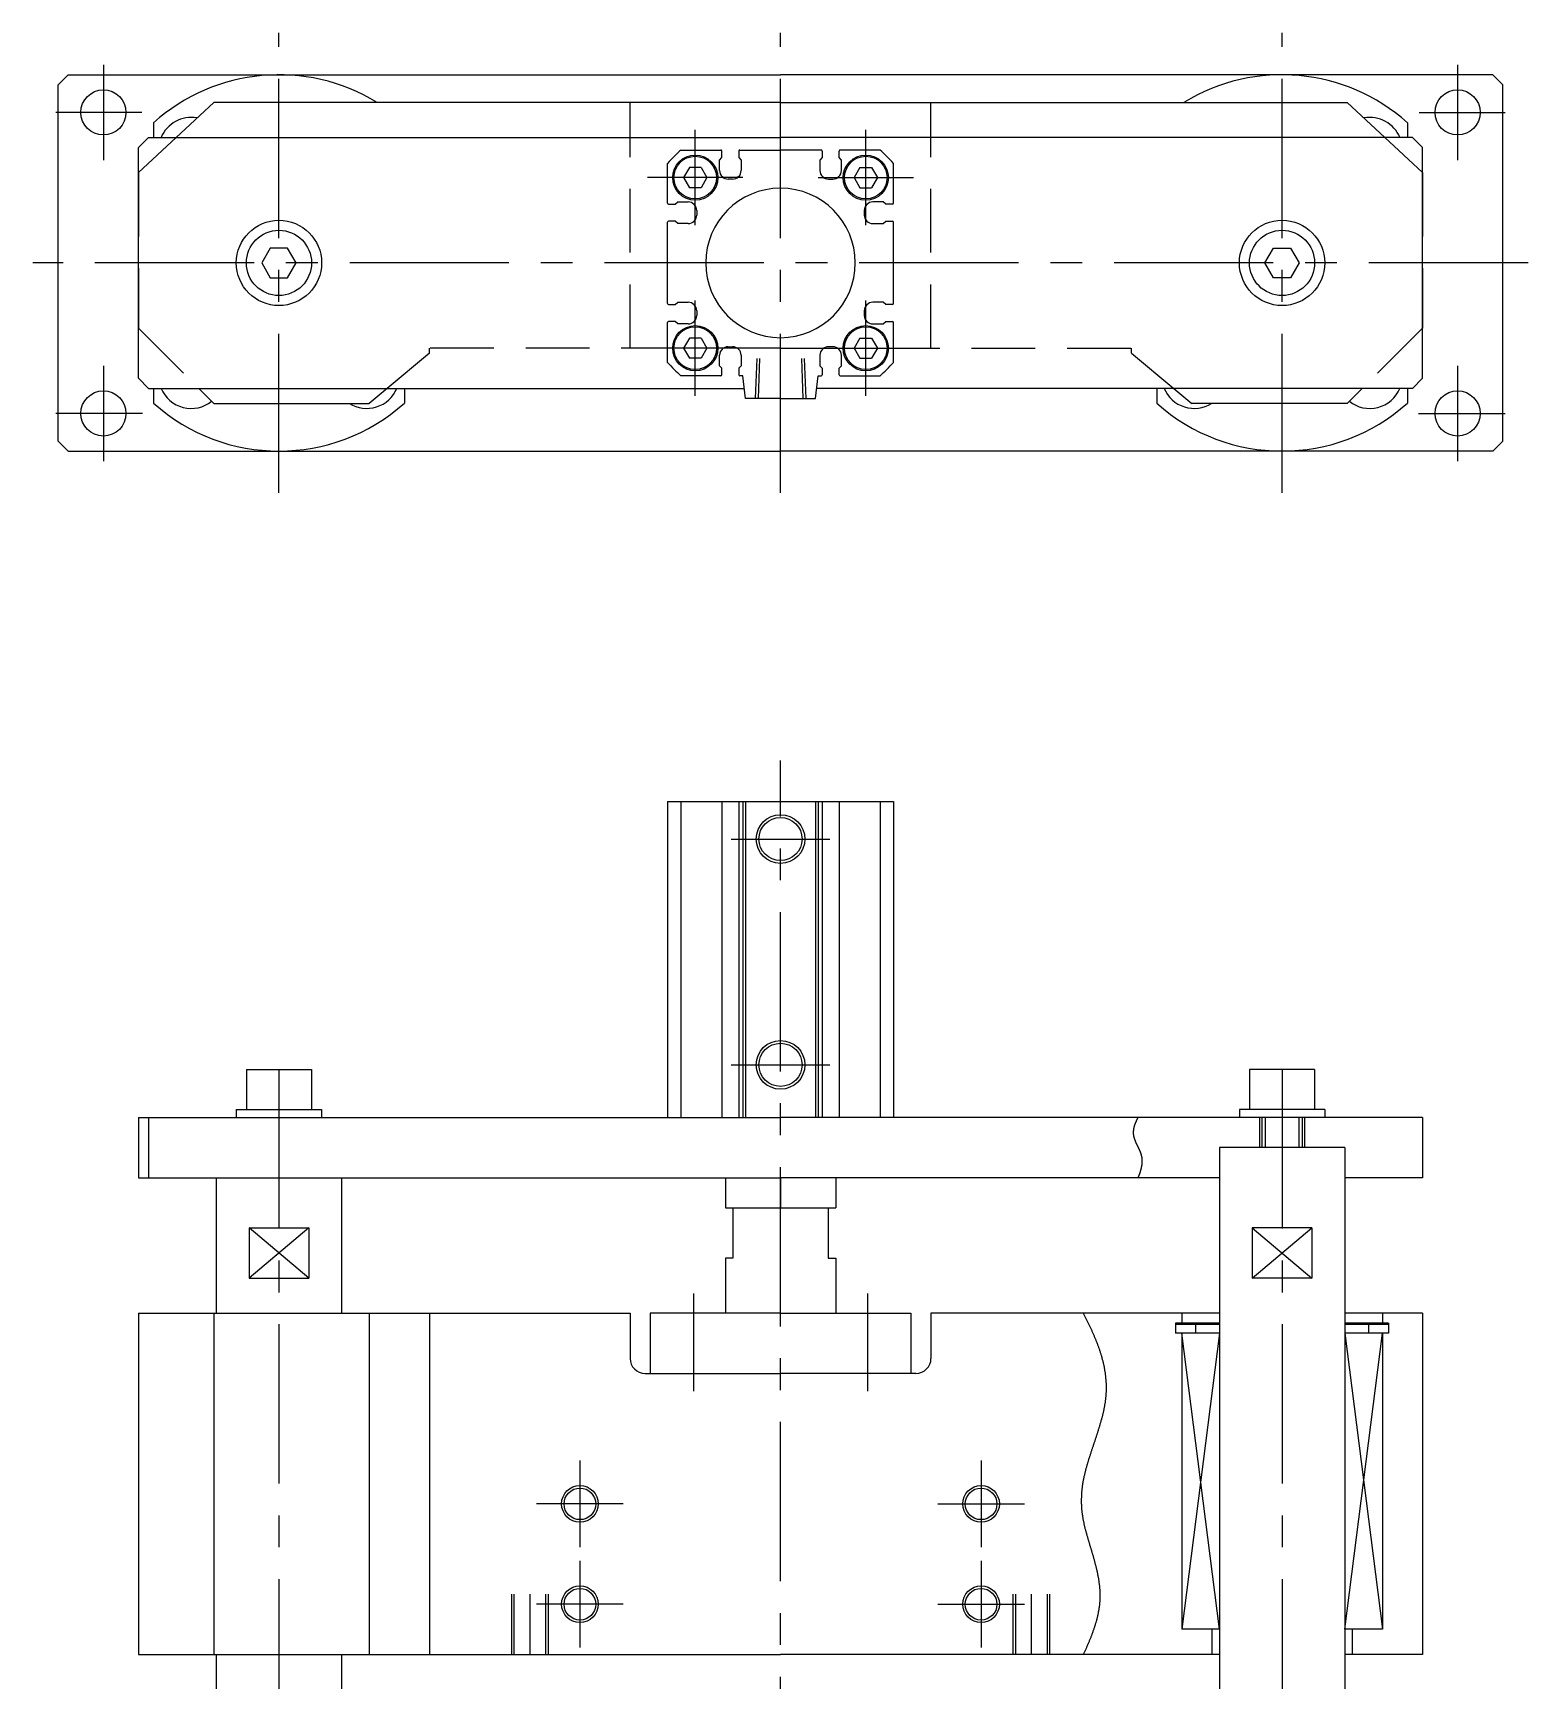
# Model space of a CAD drawing. Extents: x -846 to 177, y -156 to 391.
# Drawn here: x -446.3 to -148.2, y 62.3 to 390.5 of the extents above; entities that cross this region are included whole.
import ezdxf

# ---------------------------------------------------------------- set-up
doc = ezdxf.new("R2010")
doc.units = 0
doc.linetypes.add('CENTER', pattern=[50.8, 31.75, -6.35, 6.35, -6.35])
doc.linetypes.add('DASHED', pattern=[19.05, 12.7, -6.35])
doc.layers.get('0').update_dxf_attribs({"linetype": 'CONTINUOUS'})
doc.layers.add('CENTER', color=1, linetype='CONTINUOUS')

msp = doc.modelspace()

# ---------------------------------------------------------------- linework, layer by layer
at = {"color": 7, "linetype": 'CONTINUOUS'}
for p, q in [((-441.28, 380.21), (-439.28, 382.21)), ((-439.28, 382.21), (-297.28, 382.21)), ((-155.28, 382.21), (-297.28, 382.21)), ((-153.28, 380.21), (-155.28, 382.21)), ((-441.28, 309.21), (-441.28, 380.21)), ((-153.28, 309.21), (-153.28, 380.21)), ((-410.28, 376.71), (-417.78, 369.71)), ((-297.28, 376.71), (-410.28, 376.71)), ((-327.28, 369.71), (-327.28, 376.71)), ((-297.28, 376.71), (-184.28, 376.71)), ((-267.28, 369.71), (-267.28, 376.71)), ((-184.28, 376.71), (-176.78, 369.71)), ((-422.28, 372.66), (-422.28, 369.71)), ((-172.28, 372.66), (-172.28, 369.71)), ((-425.28, 367.71), (-423.28, 369.71)), ((-425.28, 321.71), (-425.28, 367.71)), ((-423.28, 369.71), (-297.28, 369.71)), ((-171.28, 369.71), (-297.28, 369.71)), ((-169.28, 367.71), (-171.28, 369.71)), ((-169.28, 321.71), (-169.28, 367.71)), ((-319.78, 356.61), (-319.78, 364.55)), ((-317.12, 367.21), (-309.18, 367.21)), ((-309.43, 365.21), (-308.98, 365.71)), ((-309.43, 363.11), (-309.43, 365.21)), ((-308.98, 365.71), (-308.98, 367.01)), ((-305.58, 367.01), (-305.58, 365.71)), ((-305.58, 365.71), (-305.13, 365.21)), ((-305.38, 367.21), (-297.28, 367.21)), ((-305.13, 365.21), (-305.13, 363.11)), ((-289.18, 367.21), (-297.28, 367.21)), ((-288.98, 365.71), (-289.43, 365.21)), ((-289.43, 365.21), (-289.43, 363.11)), ((-288.98, 367.01), (-288.98, 365.71)), ((-285.58, 365.71), (-285.58, 367.01)), ((-285.13, 365.21), (-285.58, 365.71)), ((-277.44, 367.21), (-285.38, 367.21)), ((-285.13, 363.11), (-285.13, 365.21)), ((-274.78, 356.61), (-274.78, 364.55)), ((-315.44, 363.71), (-316.59, 361.71)), ((-316.59, 361.71), (-315.44, 359.71)), ((-313.13, 363.71), (-315.44, 363.71)), ((-313.13, 363.71), (-311.97, 361.71)), ((-311.97, 361.71), (-313.13, 359.71)), ((-306.83, 361.41), (-307.73, 361.41)), ((-287.73, 361.41), (-286.83, 361.41)), ((-281.44, 363.71), (-282.59, 361.71)), ((-282.59, 361.71), (-281.44, 359.71)), ((-281.44, 363.71), (-279.13, 363.71)), ((-279.13, 363.71), (-277.97, 361.71)), ((-277.97, 361.71), (-279.13, 359.71)), ((-313.13, 359.71), (-315.44, 359.71)), ((-281.44, 359.71), (-279.13, 359.71)), ((-319.58, 356.41), (-318.28, 356.41)), ((-318.28, 356.41), (-317.78, 356.86)), ((-317.78, 356.86), (-315.68, 356.86)), ((-313.98, 355.16), (-313.98, 354.26)), ((-280.58, 355.16), (-280.58, 354.26)), ((-276.78, 356.86), (-278.88, 356.86)), ((-276.28, 356.41), (-276.78, 356.86)), ((-274.98, 356.41), (-276.28, 356.41)), ((-319.78, 336.61), (-319.78, 352.81)), ((-318.28, 353.01), (-319.58, 353.01)), ((-317.78, 352.56), (-318.28, 353.01)), ((-315.68, 352.56), (-317.78, 352.56)), ((-278.88, 352.56), (-276.78, 352.56)), ((-276.78, 352.56), (-276.28, 353.01)), ((-276.28, 353.01), (-274.98, 353.01)), ((-274.78, 336.61), (-274.78, 352.81)), ((-399, 347.68), (-400.71, 344.71)), ((-400.71, 344.71), (-399, 341.74)), ((-395.57, 347.68), (-399, 347.68)), ((-393.85, 344.71), (-395.57, 347.68)), ((-395.57, 341.74), (-393.85, 344.71)), ((-200.71, 344.71), (-199, 347.68)), ((-199, 341.74), (-200.71, 344.71)), ((-199, 347.68), (-195.57, 347.68)), ((-195.57, 347.68), (-193.85, 344.71)), ((-193.85, 344.71), (-195.57, 341.74)), ((-399, 341.74), (-395.57, 341.74)), ((-195.57, 341.74), (-199, 341.74)), ((-319.58, 336.41), (-318.28, 336.41)), ((-318.28, 336.41), (-317.78, 336.86)), ((-317.78, 336.86), (-315.68, 336.86)), ((-313.98, 335.16), (-313.98, 334.26)), ((-280.58, 335.16), (-280.58, 334.26)), ((-276.78, 336.86), (-278.88, 336.86)), ((-276.28, 336.41), (-276.78, 336.86)), ((-274.98, 336.41), (-276.28, 336.41)), ((-319.78, 324.86), (-319.78, 332.81)), ((-318.28, 333.01), (-319.58, 333.01)), ((-317.78, 332.56), (-318.28, 333.01)), ((-315.68, 332.56), (-317.78, 332.56)), ((-278.88, 332.56), (-276.78, 332.56)), ((-276.78, 332.56), (-276.28, 333.01)), ((-276.28, 333.01), (-274.98, 333.01)), ((-274.78, 324.86), (-274.78, 332.81)), ((-315.44, 329.71), (-316.59, 327.71)), ((-313.13, 329.71), (-315.44, 329.71)), ((-313.13, 329.71), (-311.97, 327.71)), ((-281.44, 329.71), (-282.59, 327.71)), ((-281.44, 329.71), (-279.13, 329.71)), ((-279.13, 329.71), (-277.97, 327.71)), ((-316.59, 327.71), (-315.44, 325.71)), ((-313.13, 325.71), (-315.44, 325.71)), ((-311.97, 327.71), (-313.13, 325.71)), ((-309.43, 324.21), (-309.43, 326.31)), ((-307.73, 328.01), (-306.83, 328.01)), ((-305.13, 326.31), (-305.13, 324.21)), ((-289.43, 326.31), (-289.43, 324.21)), ((-286.83, 328.01), (-287.73, 328.01)), ((-285.13, 324.21), (-285.13, 326.31)), ((-282.59, 327.71), (-281.44, 325.71)), ((-281.44, 325.71), (-279.13, 325.71)), ((-277.97, 327.71), (-279.13, 325.71)), ((-309.18, 322.21), (-317.12, 322.21)), ((-308.98, 323.71), (-309.43, 324.21)), ((-308.98, 322.41), (-308.98, 323.71)), ((-305.13, 324.21), (-305.58, 323.71)), ((-305.58, 323.71), (-305.58, 322.41)), ((-304.78, 322.21), (-305.38, 322.21)), ((-304.28, 317.71), (-304.78, 322.21)), ((-290.28, 317.71), (-289.78, 322.21)), ((-289.78, 322.21), (-289.18, 322.21)), ((-289.43, 324.21), (-288.98, 323.71)), ((-288.98, 323.71), (-288.98, 322.41)), ((-285.58, 323.71), (-285.13, 324.21)), ((-285.58, 322.41), (-285.58, 323.71)), ((-285.38, 322.21), (-277.44, 322.21)), ((-423.28, 319.71), (-425.28, 321.71)), ((-423.28, 319.71), (-304.5, 319.71)), ((-422.28, 319.71), (-422.28, 316.75)), ((-413.28, 319.71), (-410.28, 316.71)), ((-375.68, 319.71), (-379.28, 316.71)), ((-372.28, 319.71), (-372.28, 316.75)), ((-171.28, 319.71), (-290.06, 319.71)), ((-222.28, 319.71), (-222.28, 316.75)), ((-218.88, 319.71), (-215.28, 316.71)), ((-181.28, 319.71), (-184.28, 316.71)), ((-172.28, 319.71), (-172.28, 316.75)), ((-171.28, 319.71), (-169.28, 321.71)), ((-410.28, 316.71), (-379.28, 316.71)), ((-297.28, 317.71), (-304.28, 317.71)), ((-297.28, 317.71), (-290.28, 317.71)), ((-184.28, 316.71), (-215.28, 316.71)), ((-441.28, 309.21), (-439.28, 307.21)), ((-153.28, 309.21), (-155.28, 307.21)), ((-439.28, 307.21), (-297.28, 307.21)), ((-155.28, 307.21), (-297.28, 307.21)), ((-319.78, 237.38), (-319.78, 174.38)), ((-319.78, 237.38), (-297.28, 237.38)), ((-317.12, 237.38), (-317.12, 174.38)), ((-308.98, 237.38), (-308.98, 174.38)), ((-305.58, 237.38), (-305.58, 174.38)), ((-304.78, 237.38), (-304.78, 174.38)), ((-304.28, 237.38), (-304.28, 174.38)), ((-297.28, 237.38), (-274.78, 237.38)), ((-290.28, 237.38), (-290.28, 174.38)), ((-289.78, 237.38), (-289.78, 174.38)), ((-288.98, 237.38), (-288.98, 174.38)), ((-285.58, 237.38), (-285.58, 174.38)), ((-277.44, 237.38), (-277.44, 174.38)), ((-274.78, 237.38), (-274.78, 174.38)), ((-403.78, 183.98), (-390.78, 183.98)), ((-403.78, 183.98), (-403.78, 175.98)), ((-390.78, 183.98), (-390.78, 175.98)), ((-190.78, 183.98), (-203.78, 183.98)), ((-203.78, 183.98), (-203.78, 175.98)), ((-190.78, 183.98), (-190.78, 175.98)), ((-425.28, 174.38), (-297.28, 174.38)), ((-425.28, 174.38), (-425.28, 162.38)), ((-423.28, 174.38), (-423.28, 162.38)), ((-405.78, 175.98), (-388.78, 175.98)), ((-405.78, 175.98), (-405.78, 174.38)), ((-388.78, 175.98), (-388.78, 174.38)), ((-169.28, 174.38), (-297.28, 174.38)), ((-188.78, 175.98), (-205.78, 175.98)), ((-205.78, 175.98), (-205.78, 174.38)), ((-201.78, 174.38), (-201.78, 168.38)), ((-201.28, 174.38), (-201.28, 168.38)), ((-200.66, 174.38), (-200.66, 168.38)), ((-193.91, 174.38), (-193.91, 168.38)), ((-193.28, 174.38), (-193.28, 168.38)), ((-192.78, 174.38), (-192.78, 168.38)), ((-188.78, 175.98), (-188.78, 174.38)), ((-169.28, 174.38), (-169.28, 162.38)), ((-209.78, 168.38), (-209.78, -73.62)), ((-184.78, 168.38), (-209.78, 168.38)), ((-184.78, 168.38), (-184.78, -73.62)), ((-425.28, 162.38), (-297.28, 162.38)), ((-409.78, 162.38), (-409.78, 135.38)), ((-384.78, 162.38), (-384.78, 135.38)), ((-308.28, 162.38), (-308.28, 156.38)), ((-209.78, 162.38), (-297.28, 162.38)), ((-297.28, 162.38), (-297.28, 156.38)), ((-286.28, 162.38), (-286.28, 156.38)), ((-169.28, 162.38), (-184.78, 162.38)), ((-308.28, 156.38), (-286.28, 156.38)), ((-306.78, 156.38), (-306.78, 146.38)), ((-287.78, 156.38), (-287.78, 146.38)), ((-391.34, 152.38), (-403.22, 142.38)), ((-403.22, 152.38), (-403.22, 142.38)), ((-391.34, 142.38), (-403.22, 152.38)), ((-403.22, 152.38), (-391.34, 152.38)), ((-391.34, 152.38), (-391.34, 142.38)), ((-203.22, 142.38), (-191.34, 152.38)), ((-203.22, 152.38), (-191.34, 142.38)), ((-203.22, 152.38), (-203.22, 142.38)), ((-191.34, 152.38), (-203.22, 152.38)), ((-191.34, 152.38), (-191.34, 142.38)), ((-308.28, 146.38), (-308.28, 135.38)), ((-306.78, 146.38), (-308.28, 146.38)), ((-287.78, 146.38), (-286.28, 146.38)), ((-286.28, 146.38), (-286.28, 135.38)), ((-403.22, 142.38), (-391.34, 142.38)), ((-191.34, 142.38), (-203.22, 142.38)), ((-425.28, 135.38), (-327.28, 135.38)), ((-425.28, 135.38), (-425.28, 67.38)), ((-410.28, 135.38), (-410.28, 67.38)), ((-379.28, 135.38), (-379.28, 67.38)), ((-367.28, 135.38), (-367.28, 67.38)), ((-327.28, 135.38), (-327.28, 126.38)), ((-323.28, 135.38), (-323.28, 123.38)), ((-297.28, 135.38), (-323.28, 135.38)), ((-297.28, 135.38), (-271.28, 135.38)), ((-271.28, 135.38), (-271.28, 123.38)), ((-209.78, 135.38), (-267.28, 135.38)), ((-267.28, 135.38), (-267.28, 126.38)), ((-217.28, 135.38), (-217.28, 133.38)), ((-169.28, 135.38), (-184.78, 135.38)), ((-177.28, 135.38), (-177.28, 133.38)), ((-169.28, 135.38), (-169.28, 67.38)), ((-209.78, 133.38), (-218.53, 133.38)), ((-218.53, 133.38), (-218.53, 131.38)), ((-209.78, 133.13), (-218.53, 133.13)), ((-209.78, 131.38), (-218.53, 131.38)), ((-209.78, 131.38), (-217.28, 72.38)), ((-209.78, 72.38), (-217.28, 131.38)), ((-217.28, 131.38), (-217.28, 72.38)), ((-214.53, 133.13), (-214.53, 131.38)), ((-209.78, 131.38), (-209.78, 72.38)), ((-176.03, 133.38), (-184.78, 133.38)), ((-176.03, 133.13), (-184.78, 133.13)), ((-184.78, 131.38), (-177.28, 72.38)), ((-184.78, 72.38), (-177.28, 131.38)), ((-184.78, 131.38), (-184.78, 72.38)), ((-176.03, 131.38), (-184.78, 131.38)), ((-180.03, 133.13), (-180.03, 131.38)), ((-177.28, 131.38), (-177.28, 72.38)), ((-176.03, 133.38), (-176.03, 131.38)), ((-324.28, 123.38), (-297.28, 123.38)), ((-270.28, 123.38), (-297.28, 123.38)), ((-209.78, 72.38), (-217.28, 72.38)), ((-211.28, 72.38), (-211.28, 67.38)), ((-177.28, 72.38), (-184.78, 72.38)), ((-183.28, 72.38), (-183.28, 67.38)), ((-425.28, 67.38), (-297.28, 67.38)), ((-409.78, 67.38), (-409.78, 2.38)), ((-384.78, 67.38), (-384.78, 2.38)), ((-209.78, 67.38), (-297.28, 67.38)), ((-169.28, 67.38), (-184.78, 67.38))]:
    msp.add_line(p, q, dxfattribs=at)
at = {"color": 3, "linetype": 'DASHED'}
for p, q in [((-417.78, 369.71), (-425.28, 362.71)), ((-327.28, 327.71), (-327.28, 369.71)), ((-267.28, 327.71), (-267.28, 369.71)), ((-176.78, 369.71), (-169.28, 362.71)), ((-425.28, 362.71), (-425.28, 331.71)), ((-169.28, 362.71), (-169.28, 331.71)), ((-425.28, 331.71), (-413.28, 319.71)), ((-169.28, 331.71), (-181.28, 319.71)), ((-367.28, 326.71), (-375.68, 319.71)), ((-297.28, 327.71), (-367.28, 327.71)), ((-367.28, 326.71), (-367.28, 327.71)), ((-302.03, 325.69), (-302.31, 317.71)), ((-301.45, 325.69), (-301.73, 317.69)), ((-297.28, 327.71), (-227.28, 327.71)), ((-293.11, 325.69), (-292.83, 317.69)), ((-292.53, 325.69), (-292.25, 317.71)), ((-227.28, 326.71), (-227.28, 327.71)), ((-227.28, 326.71), (-218.88, 319.71)), ((-350.93, 79.38), (-350.93, 67.38)), ((-350.43, 79.38), (-350.43, 67.38)), ((-344.13, 79.38), (-344.13, 67.38)), ((-343.63, 79.38), (-343.63, 67.38)), ((-250.93, 79.38), (-250.93, 67.38)), ((-250.43, 79.38), (-250.43, 67.38)), ((-244.13, 79.38), (-244.13, 67.38)), ((-243.63, 79.38), (-243.63, 67.38))]:
    msp.add_line(p, q, dxfattribs=at)
at = {"color": 7}
for points in [[(-226.02, 174.38, 0), (-226.03, 174.35, 0), (-226.04, 174.33, 0), (-226.06, 174.3, 0), (-226.07, 174.27, 0), (-226.09, 174.25, 0), (-226.1, 174.22, 0), (-226.12, 174.19, 0), (-226.13, 174.16, 0), (-226.14, 174.14, 0), (-226.16, 174.11, 0), (-226.17, 174.08, 0), (-226.19, 174.06, 0), (-226.2, 174.03, 0), (-226.21, 174, 0), (-226.23, 173.98, 0), (-226.24, 173.95, 0), (-226.26, 173.92, 0), (-226.27, 173.89, 0), (-226.28, 173.87, 0), (-226.3, 173.84, 0), (-226.31, 173.81, 0), (-226.32, 173.79, 0), (-226.33, 173.76, 0), (-226.35, 173.73, 0), (-226.36, 173.7, 0), (-226.37, 173.68, 0), (-226.39, 173.65, 0), (-226.4, 173.62, 0), (-226.41, 173.59, 0), (-226.42, 173.56, 0), (-226.44, 173.54, 0), (-226.45, 173.51, 0), (-226.46, 173.48, 0), (-226.47, 173.45, 0), (-226.48, 173.43, 0), (-226.5, 173.4, 0), (-226.51, 173.37, 0), (-226.52, 173.34, 0), (-226.53, 173.31, 0), (-226.54, 173.29, 0), (-226.55, 173.26, 0), (-226.57, 173.23, 0), (-226.58, 173.2, 0), (-226.59, 173.17, 0), (-226.6, 173.14, 0), (-226.61, 173.12, 0), (-226.62, 173.09, 0), (-226.63, 173.06, 0), (-226.64, 173.03, 0), (-226.65, 173, 0), (-226.66, 172.97, 0), (-226.67, 172.94, 0), (-226.68, 172.92, 0), (-226.69, 172.89, 0), (-226.7, 172.86, 0), (-226.71, 172.83, 0), (-226.72, 172.8, 0), (-226.73, 172.77, 0), (-226.74, 172.74, 0), (-226.75, 172.71, 0), (-226.76, 172.68, 0), (-226.77, 172.65, 0), (-226.77, 172.63, 0), (-226.78, 172.6, 0), (-226.79, 172.57, 0), (-226.8, 172.54, 0), (-226.81, 172.51, 0), (-226.81, 172.48, 0), (-226.82, 172.45, 0), (-226.83, 172.42, 0), (-226.84, 172.39, 0), (-226.84, 172.36, 0), (-226.85, 172.33, 0), (-226.86, 172.3, 0), (-226.86, 172.27, 0), (-226.87, 172.24, 0), (-226.88, 172.21, 0), (-226.88, 172.18, 0), (-226.89, 172.15, 0), (-226.89, 172.12, 0), (-226.9, 172.09, 0), (-226.9, 172.06, 0), (-226.91, 172.03, 0), (-226.91, 172, 0), (-226.92, 171.97, 0), (-226.92, 171.94, 0), (-226.92, 171.91, 0), (-226.93, 171.88, 0), (-226.93, 171.85, 0), (-226.93, 171.82, 0), (-226.94, 171.79, 0), (-226.94, 171.76, 0), (-226.94, 171.73, 0), (-226.95, 171.7, 0), (-226.95, 171.67, 0), (-226.95, 171.64, 0), (-226.95, 171.61, 0), (-226.95, 171.58, 0), (-226.95, 171.55, 0), (-226.95, 171.52, 0), (-226.96, 171.49, 0), (-226.96, 171.46, 0), (-226.96, 171.42, 0), (-226.96, 171.39, 0), (-226.96, 171.36, 0), (-226.96, 171.33, 0), (-226.95, 171.3, 0), (-226.95, 171.27, 0), (-226.95, 171.24, 0), (-226.95, 171.21, 0), (-226.95, 171.18, 0), (-226.95, 171.15, 0), (-226.95, 171.12, 0), (-226.94, 171.09, 0), (-226.94, 171.06, 0), (-226.94, 171.03, 0), (-226.93, 171, 0), (-226.93, 170.97, 0), (-226.93, 170.94, 0), (-226.92, 170.91, 0), (-226.92, 170.88, 0), (-226.91, 170.85, 0), (-226.91, 170.82, 0), (-226.9, 170.79, 0), (-226.9, 170.76, 0), (-226.89, 170.73, 0), (-226.89, 170.7, 0), (-226.88, 170.67, 0), (-226.88, 170.64, 0), (-226.87, 170.61, 0), (-226.86, 170.58, 0), (-226.86, 170.55, 0), (-226.85, 170.52, 0), (-226.84, 170.49, 0), (-226.83, 170.46, 0), (-226.83, 170.43, 0), (-226.82, 170.4, 0), (-226.81, 170.37, 0), (-226.8, 170.34, 0), (-226.79, 170.32, 0), (-226.78, 170.29, 0), (-226.78, 170.26, 0), (-226.77, 170.23, 0), (-226.76, 170.2, 0), (-226.75, 170.17, 0), (-226.74, 170.14, 0), (-226.73, 170.11, 0), (-226.72, 170.08, 0), (-226.71, 170.06, 0), (-226.7, 170.03, 0), (-226.69, 170, 0), (-226.68, 169.97, 0), (-226.67, 169.94, 0), (-226.66, 169.91, 0), (-226.64, 169.88, 0), (-226.63, 169.86, 0), (-226.62, 169.83, 0), (-226.61, 169.8, 0), (-226.6, 169.77, 0), (-226.59, 169.74, 0), (-226.58, 169.71, 0), (-226.56, 169.69, 0), (-226.55, 169.66, 0), (-226.54, 169.63, 0), (-226.53, 169.6, 0), (-226.52, 169.57, 0), (-226.51, 169.55, 0), (-226.49, 169.52, 0), (-226.48, 169.49, 0), (-226.47, 169.46, 0), (-226.46, 169.43, 0), (-226.44, 169.41, 0), (-226.43, 169.38, 0), (-226.42, 169.35, 0), (-226.41, 169.32, 0), (-226.39, 169.3, 0), (-226.38, 169.27, 0), (-226.37, 169.24, 0), (-226.36, 169.21, 0), (-226.34, 169.19, 0), (-226.33, 169.16, 0), (-226.32, 169.13, 0), (-226.3, 169.1, 0), (-226.29, 169.08, 0), (-226.28, 169.05, 0), (-226.27, 169.02, 0), (-226.25, 168.99, 0), (-226.24, 168.97, 0), (-226.23, 168.94, 0), (-226.21, 168.91, 0), (-226.2, 168.88, 0), (-226.19, 168.86, 0), (-226.17, 168.83, 0), (-226.16, 168.8, 0), (-226.15, 168.77, 0), (-226.13, 168.75, 0), (-226.12, 168.72, 0), (-226.11, 168.69, 0), (-226.09, 168.67, 0), (-226.08, 168.64, 0), (-226.07, 168.61, 0), (-226.06, 168.58, 0), (-226.04, 168.56, 0), (-226.03, 168.53, 0), (-226.02, 168.5, 0), (-226, 168.47, 0), (-225.99, 168.45, 0), (-225.98, 168.42, 0), (-225.96, 168.39, 0), (-225.95, 168.37, 0), (-225.94, 168.34, 0), (-225.92, 168.31, 0), (-225.91, 168.28, 0), (-225.9, 168.26, 0), (-225.88, 168.23, 0), (-225.87, 168.2, 0), (-225.86, 168.17, 0), (-225.85, 168.15, 0), (-225.83, 168.12, 0), (-225.82, 168.09, 0), (-225.81, 168.06, 0), (-225.79, 168.04, 0), (-225.78, 168.01, 0), (-225.77, 167.98, 0), (-225.76, 167.95, 0), (-225.74, 167.92, 0), (-225.73, 167.9, 0), (-225.72, 167.87, 0), (-225.71, 167.84, 0), (-225.7, 167.81, 0), (-225.68, 167.79, 0), (-225.67, 167.76, 0), (-225.66, 167.73, 0), (-225.65, 167.7, 0), (-225.64, 167.67, 0), (-225.62, 167.65, 0), (-225.61, 167.62, 0), (-225.6, 167.59, 0), (-225.59, 167.56, 0), (-225.58, 167.53, 0), (-225.57, 167.5, 0), (-225.56, 167.48, 0), (-225.55, 167.45, 0), (-225.54, 167.42, 0), (-225.53, 167.39, 0), (-225.52, 167.36, 0), (-225.51, 167.33, 0), (-225.5, 167.31, 0), (-225.49, 167.28, 0), (-225.48, 167.25, 0), (-225.47, 167.22, 0), (-225.46, 167.19, 0), (-225.45, 167.16, 0), (-225.44, 167.13, 0), (-225.43, 167.1, 0), (-225.42, 167.07, 0), (-225.41, 167.04, 0), (-225.4, 167.02, 0), (-225.39, 166.99, 0), (-225.39, 166.96, 0), (-225.38, 166.93, 0), (-225.37, 166.9, 0), (-225.36, 166.87, 0), (-225.35, 166.84, 0), (-225.35, 166.81, 0), (-225.34, 166.78, 0), (-225.33, 166.75, 0), (-225.33, 166.72, 0), (-225.32, 166.69, 0), (-225.31, 166.66, 0), (-225.31, 166.63, 0), (-225.3, 166.6, 0), (-225.29, 166.57, 0), (-225.29, 166.54, 0), (-225.28, 166.51, 0), (-225.28, 166.48, 0), (-225.27, 166.45, 0), (-225.27, 166.42, 0), (-225.26, 166.39, 0), (-225.26, 166.36, 0), (-225.25, 166.33, 0), (-225.25, 166.3, 0), (-225.25, 166.27, 0), (-225.24, 166.24, 0), (-225.24, 166.21, 0), (-225.24, 166.18, 0), (-225.23, 166.15, 0), (-225.23, 166.12, 0), (-225.23, 166.09, 0), (-225.22, 166.06, 0), (-225.22, 166.03, 0), (-225.22, 166, 0), (-225.22, 165.97, 0), (-225.22, 165.94, 0), (-225.22, 165.91, 0), (-225.21, 165.88, 0), (-225.21, 165.85, 0), (-225.21, 165.82, 0), (-225.21, 165.79, 0), (-225.21, 165.76, 0), (-225.21, 165.73, 0), (-225.21, 165.7, 0), (-225.21, 165.67, 0), (-225.21, 165.63, 0), (-225.21, 165.6, 0), (-225.21, 165.57, 0), (-225.21, 165.54, 0), (-225.22, 165.51, 0), (-225.22, 165.48, 0), (-225.22, 165.45, 0), (-225.22, 165.42, 0), (-225.22, 165.39, 0), (-225.22, 165.36, 0), (-225.23, 165.33, 0), (-225.23, 165.3, 0), (-225.23, 165.27, 0), (-225.23, 165.24, 0), (-225.24, 165.21, 0), (-225.24, 165.18, 0), (-225.24, 165.15, 0), (-225.25, 165.12, 0), (-225.25, 165.09, 0), (-225.25, 165.06, 0), (-225.26, 165.03, 0), (-225.26, 165, 0), (-225.26, 164.97, 0), (-225.27, 164.94, 0), (-225.27, 164.91, 0), (-225.28, 164.88, 0), (-225.28, 164.85, 0), (-225.29, 164.82, 0), (-225.29, 164.79, 0), (-225.3, 164.76, 0), (-225.3, 164.73, 0), (-225.31, 164.7, 0), (-225.31, 164.67, 0), (-225.32, 164.64, 0), (-225.32, 164.61, 0), (-225.33, 164.58, 0), (-225.33, 164.55, 0), (-225.34, 164.52, 0), (-225.35, 164.49, 0), (-225.35, 164.46, 0), (-225.36, 164.43, 0), (-225.36, 164.4, 0), (-225.37, 164.37, 0), (-225.38, 164.34, 0), (-225.38, 164.31, 0), (-225.39, 164.28, 0), (-225.4, 164.25, 0), (-225.4, 164.22, 0), (-225.41, 164.19, 0), (-225.42, 164.16, 0), (-225.43, 164.13, 0), (-225.43, 164.1, 0), (-225.44, 164.07, 0), (-225.45, 164.04, 0), (-225.46, 164.01, 0), (-225.46, 163.99, 0), (-225.47, 163.96, 0), (-225.48, 163.93, 0), (-225.49, 163.9, 0), (-225.5, 163.87, 0), (-225.5, 163.84, 0), (-225.51, 163.81, 0), (-225.52, 163.78, 0), (-225.53, 163.75, 0), (-225.54, 163.72, 0), (-225.55, 163.69, 0), (-225.56, 163.66, 0), (-225.56, 163.64, 0), (-225.57, 163.61, 0), (-225.58, 163.58, 0), (-225.59, 163.55, 0), (-225.6, 163.52, 0), (-225.61, 163.49, 0), (-225.62, 163.46, 0), (-225.63, 163.43, 0), (-225.64, 163.4, 0), (-225.65, 163.37, 0), (-225.66, 163.35, 0), (-225.67, 163.32, 0), (-225.68, 163.29, 0), (-225.68, 163.26, 0), (-225.69, 163.23, 0), (-225.7, 163.2, 0), (-225.71, 163.17, 0), (-225.72, 163.14, 0), (-225.73, 163.12, 0), (-225.74, 163.09, 0), (-225.75, 163.06, 0), (-225.77, 163.03, 0), (-225.78, 163, 0), (-225.79, 162.97, 0), (-225.8, 162.94, 0), (-225.81, 162.92, 0), (-225.82, 162.89, 0), (-225.83, 162.86, 0), (-225.84, 162.83, 0), (-225.85, 162.8, 0), (-225.86, 162.77, 0), (-225.87, 162.75, 0), (-225.88, 162.72, 0), (-225.89, 162.69, 0), (-225.9, 162.66, 0), (-225.91, 162.63, 0), (-225.93, 162.6, 0), (-225.94, 162.58, 0), (-225.95, 162.55, 0), (-225.96, 162.52, 0), (-225.97, 162.49, 0), (-225.98, 162.46, 0), (-225.99, 162.43, 0), (-226, 162.41, 0), (-226.02, 162.38, 0)], [(-236.92, 135.38, 0), (-236.85, 135.25, 0), (-236.79, 135.12, 0), (-236.72, 134.99, 0), (-236.65, 134.86, 0), (-236.58, 134.73, 0), (-236.52, 134.59, 0), (-236.45, 134.46, 0), (-236.38, 134.33, 0), (-236.32, 134.2, 0), (-236.25, 134.07, 0), (-236.19, 133.94, 0), (-236.12, 133.81, 0), (-236.06, 133.68, 0), (-235.99, 133.54, 0), (-235.93, 133.41, 0), (-235.86, 133.28, 0), (-235.8, 133.15, 0), (-235.74, 133.01, 0), (-235.67, 132.88, 0), (-235.61, 132.75, 0), (-235.55, 132.62, 0), (-235.49, 132.48, 0), (-235.42, 132.35, 0), (-235.36, 132.21, 0), (-235.3, 132.08, 0), (-235.24, 131.95, 0), (-235.18, 131.81, 0), (-235.12, 131.68, 0), (-235.06, 131.54, 0), (-235, 131.41, 0), (-234.94, 131.28, 0), (-234.88, 131.14, 0), (-234.83, 131.01, 0), (-234.77, 130.87, 0), (-234.71, 130.73, 0), (-234.66, 130.6, 0), (-234.6, 130.46, 0), (-234.54, 130.33, 0), (-234.49, 130.19, 0), (-234.43, 130.05, 0), (-234.38, 129.92, 0), (-234.32, 129.78, 0), (-234.27, 129.64, 0), (-234.22, 129.51, 0), (-234.16, 129.37, 0), (-234.11, 129.23, 0), (-234.06, 129.09, 0), (-234.01, 128.96, 0), (-233.96, 128.82, 0), (-233.91, 128.68, 0), (-233.86, 128.54, 0), (-233.81, 128.4, 0), (-233.76, 128.26, 0), (-233.71, 128.12, 0), (-233.67, 127.98, 0), (-233.62, 127.84, 0), (-233.57, 127.7, 0), (-233.53, 127.56, 0), (-233.49, 127.42, 0), (-233.44, 127.28, 0), (-233.4, 127.14, 0), (-233.36, 127, 0), (-233.31, 126.86, 0), (-233.27, 126.72, 0), (-233.23, 126.58, 0), (-233.19, 126.44, 0), (-233.16, 126.29, 0), (-233.12, 126.15, 0), (-233.08, 126.01, 0), (-233.04, 125.87, 0), (-233.01, 125.72, 0), (-232.97, 125.58, 0), (-232.94, 125.44, 0), (-232.91, 125.29, 0), (-232.88, 125.15, 0), (-232.84, 125.01, 0), (-232.81, 124.86, 0), (-232.78, 124.72, 0), (-232.76, 124.57, 0), (-232.73, 124.43, 0), (-232.7, 124.28, 0), (-232.68, 124.14, 0), (-232.65, 123.99, 0), (-232.63, 123.85, 0), (-232.61, 123.7, 0), (-232.58, 123.56, 0), (-232.56, 123.41, 0), (-232.54, 123.26, 0), (-232.52, 123.12, 0), (-232.51, 122.97, 0), (-232.49, 122.83, 0), (-232.47, 122.68, 0), (-232.46, 122.53, 0), (-232.45, 122.38, 0), (-232.43, 122.24, 0), (-232.42, 122.09, 0), (-232.41, 121.94, 0), (-232.4, 121.8, 0), (-232.39, 121.65, 0), (-232.38, 121.5, 0), (-232.38, 121.35, 0), (-232.37, 121.21, 0), (-232.37, 121.06, 0), (-232.36, 120.91, 0), (-232.36, 120.76, 0), (-232.36, 120.62, 0), (-232.36, 120.47, 0), (-232.36, 120.32, 0), (-232.36, 120.17, 0), (-232.37, 120.03, 0), (-232.37, 119.88, 0), (-232.37, 119.73, 0), (-232.38, 119.59, 0), (-232.39, 119.44, 0), (-232.4, 119.29, 0), (-232.41, 119.15, 0), (-232.42, 119, 0), (-232.43, 118.85, 0), (-232.44, 118.71, 0), (-232.45, 118.56, 0), (-232.47, 118.41, 0), (-232.49, 118.27, 0), (-232.5, 118.12, 0), (-232.52, 117.97, 0), (-232.54, 117.83, 0), (-232.56, 117.68, 0), (-232.58, 117.54, 0), (-232.6, 117.39, 0), (-232.63, 117.25, 0), (-232.65, 117.1, 0), (-232.68, 116.96, 0), (-232.7, 116.81, 0), (-232.73, 116.67, 0), (-232.76, 116.52, 0), (-232.79, 116.38, 0), (-232.81, 116.24, 0), (-232.84, 116.09, 0), (-232.88, 115.95, 0), (-232.91, 115.8, 0), (-232.94, 115.66, 0), (-232.97, 115.52, 0), (-233.01, 115.37, 0), (-233.04, 115.23, 0), (-233.08, 115.09, 0), (-233.11, 114.94, 0), (-233.15, 114.8, 0), (-233.18, 114.66, 0), (-233.22, 114.52, 0), (-233.26, 114.37, 0), (-233.3, 114.23, 0), (-233.34, 114.09, 0), (-233.38, 113.95, 0), (-233.42, 113.81, 0), (-233.46, 113.66, 0), (-233.5, 113.52, 0), (-233.54, 113.38, 0), (-233.58, 113.24, 0), (-233.62, 113.1, 0), (-233.66, 112.96, 0), (-233.7, 112.82, 0), (-233.75, 112.68, 0), (-233.79, 112.53, 0), (-233.83, 112.39, 0), (-233.88, 112.25, 0), (-233.92, 112.11, 0), (-233.96, 111.97, 0), (-234.01, 111.83, 0), (-234.05, 111.69, 0), (-234.1, 111.55, 0), (-234.14, 111.41, 0), (-234.19, 111.27, 0), (-234.23, 111.13, 0), (-234.28, 110.99, 0), (-234.32, 110.85, 0), (-234.37, 110.71, 0), (-234.41, 110.57, 0), (-234.46, 110.43, 0), (-234.51, 110.29, 0), (-234.55, 110.16, 0), (-234.6, 110.02, 0), (-234.64, 109.88, 0), (-234.69, 109.74, 0), (-234.74, 109.6, 0), (-234.78, 109.46, 0), (-234.83, 109.32, 0), (-234.88, 109.18, 0), (-234.92, 109.04, 0), (-234.97, 108.9, 0), (-235.02, 108.76, 0), (-235.06, 108.62, 0), (-235.11, 108.48, 0), (-235.15, 108.34, 0), (-235.2, 108.2, 0), (-235.25, 108.06, 0), (-235.29, 107.93, 0), (-235.34, 107.79, 0), (-235.39, 107.65, 0), (-235.43, 107.51, 0), (-235.48, 107.37, 0), (-235.52, 107.23, 0), (-235.57, 107.09, 0), (-235.61, 106.95, 0), (-235.66, 106.81, 0), (-235.7, 106.67, 0), (-235.75, 106.53, 0), (-235.79, 106.39, 0), (-235.84, 106.25, 0), (-235.88, 106.11, 0), (-235.92, 105.97, 0), (-235.97, 105.83, 0), (-236.01, 105.68, 0), (-236.05, 105.54, 0), (-236.09, 105.4, 0), (-236.14, 105.26, 0), (-236.18, 105.12, 0), (-236.22, 104.98, 0), (-236.26, 104.84, 0), (-236.3, 104.7, 0), (-236.34, 104.55, 0), (-236.38, 104.41, 0), (-236.42, 104.27, 0), (-236.45, 104.13, 0), (-236.49, 103.99, 0), (-236.53, 103.84, 0), (-236.56, 103.7, 0), (-236.6, 103.56, 0), (-236.63, 103.42, 0), (-236.67, 103.27, 0), (-236.7, 103.13, 0), (-236.73, 102.99, 0), (-236.77, 102.84, 0), (-236.8, 102.7, 0), (-236.83, 102.56, 0), (-236.86, 102.41, 0), (-236.89, 102.27, 0), (-236.91, 102.12, 0), (-236.94, 101.98, 0), (-236.97, 101.83, 0), (-236.99, 101.69, 0), (-237.02, 101.54, 0), (-237.04, 101.4, 0), (-237.06, 101.25, 0), (-237.09, 101.11, 0), (-237.11, 100.96, 0), (-237.13, 100.81, 0), (-237.14, 100.67, 0), (-237.16, 100.52, 0), (-237.18, 100.38, 0), (-237.2, 100.23, 0), (-237.21, 100.08, 0), (-237.22, 99.93, 0), (-237.24, 99.79, 0), (-237.25, 99.64, 0), (-237.26, 99.49, 0), (-237.27, 99.35, 0), (-237.28, 99.2, 0), (-237.29, 99.05, 0), (-237.29, 98.9, 0), (-237.3, 98.76, 0), (-237.3, 98.61, 0), (-237.31, 98.46, 0), (-237.31, 98.31, 0), (-237.31, 98.17, 0), (-237.31, 98.02, 0), (-237.31, 97.87, 0), (-237.31, 97.72, 0), (-237.31, 97.58, 0), (-237.31, 97.43, 0), (-237.3, 97.28, 0), (-237.3, 97.13, 0), (-237.29, 96.99, 0), (-237.28, 96.84, 0), (-237.27, 96.69, 0), (-237.26, 96.55, 0), (-237.25, 96.4, 0), (-237.24, 96.25, 0), (-237.22, 96.11, 0), (-237.21, 95.96, 0), (-237.19, 95.81, 0), (-237.18, 95.67, 0), (-237.16, 95.52, 0), (-237.14, 95.38, 0), (-237.12, 95.23, 0), (-237.1, 95.09, 0), (-237.08, 94.94, 0), (-237.05, 94.8, 0), (-237.03, 94.65, 0), (-237, 94.51, 0), (-236.98, 94.36, 0), (-236.95, 94.22, 0), (-236.92, 94.07, 0), (-236.89, 93.93, 0), (-236.86, 93.79, 0), (-236.83, 93.64, 0), (-236.8, 93.5, 0), (-236.77, 93.35, 0), (-236.74, 93.21, 0), (-236.71, 93.07, 0), (-236.67, 92.92, 0), (-236.64, 92.78, 0), (-236.6, 92.64, 0), (-236.57, 92.5, 0), (-236.53, 92.35, 0), (-236.49, 92.21, 0), (-236.46, 92.07, 0), (-236.42, 91.93, 0), (-236.38, 91.78, 0), (-236.34, 91.64, 0), (-236.3, 91.5, 0), (-236.26, 91.36, 0), (-236.22, 91.22, 0), (-236.18, 91.07, 0), (-236.14, 90.93, 0), (-236.1, 90.79, 0), (-236.06, 90.65, 0), (-236.02, 90.51, 0), (-235.98, 90.37, 0), (-235.94, 90.22, 0), (-235.9, 90.08, 0), (-235.85, 89.94, 0), (-235.81, 89.8, 0), (-235.77, 89.66, 0), (-235.73, 89.52, 0), (-235.68, 89.38, 0), (-235.64, 89.24, 0), (-235.6, 89.1, 0), (-235.56, 88.96, 0), (-235.52, 88.82, 0), (-235.47, 88.67, 0), (-235.43, 88.53, 0), (-235.39, 88.39, 0), (-235.35, 88.25, 0), (-235.3, 88.11, 0), (-235.26, 87.97, 0), (-235.22, 87.83, 0), (-235.18, 87.69, 0), (-235.14, 87.55, 0), (-235.1, 87.41, 0), (-235.06, 87.27, 0), (-235.01, 87.13, 0), (-234.97, 86.99, 0), (-234.93, 86.84, 0), (-234.89, 86.7, 0), (-234.85, 86.56, 0), (-234.81, 86.42, 0), (-234.77, 86.28, 0), (-234.74, 86.14, 0), (-234.7, 86, 0), (-234.66, 85.85, 0), (-234.62, 85.71, 0), (-234.58, 85.57, 0), (-234.55, 85.43, 0), (-234.51, 85.28, 0), (-234.47, 85.14, 0), (-234.44, 85, 0), (-234.4, 84.86, 0), (-234.37, 84.71, 0), (-234.33, 84.57, 0), (-234.3, 84.43, 0), (-234.26, 84.28, 0), (-234.23, 84.14, 0), (-234.2, 84, 0), (-234.17, 83.85, 0), (-234.14, 83.71, 0), (-234.11, 83.56, 0), (-234.08, 83.42, 0), (-234.05, 83.27, 0), (-234.02, 83.13, 0), (-233.99, 82.98, 0), (-233.96, 82.84, 0), (-233.94, 82.69, 0), (-233.91, 82.55, 0), (-233.89, 82.4, 0), (-233.87, 82.26, 0), (-233.84, 82.11, 0), (-233.82, 81.96, 0), (-233.8, 81.82, 0), (-233.78, 81.67, 0), (-233.76, 81.53, 0), (-233.74, 81.38, 0), (-233.72, 81.23, 0), (-233.71, 81.09, 0), (-233.69, 80.94, 0), (-233.68, 80.79, 0), (-233.66, 80.65, 0), (-233.65, 80.5, 0), (-233.64, 80.35, 0), (-233.63, 80.21, 0), (-233.62, 80.06, 0), (-233.61, 79.91, 0), (-233.61, 79.77, 0), (-233.6, 79.62, 0), (-233.6, 79.47, 0), (-233.6, 79.33, 0), (-233.59, 79.18, 0), (-233.59, 79.03, 0), (-233.6, 78.88, 0), (-233.6, 78.74, 0), (-233.6, 78.59, 0), (-233.61, 78.44, 0), (-233.61, 78.3, 0), (-233.62, 78.15, 0), (-233.63, 78, 0), (-233.64, 77.86, 0), (-233.65, 77.71, 0), (-233.67, 77.57, 0), (-233.68, 77.42, 0), (-233.7, 77.27, 0), (-233.71, 77.13, 0), (-233.73, 76.98, 0), (-233.75, 76.84, 0), (-233.77, 76.69, 0), (-233.79, 76.54, 0), (-233.81, 76.4, 0), (-233.84, 76.25, 0), (-233.86, 76.11, 0), (-233.89, 75.96, 0), (-233.92, 75.82, 0), (-233.94, 75.67, 0), (-233.97, 75.53, 0), (-234, 75.38, 0), (-234.03, 75.24, 0), (-234.07, 75.09, 0), (-234.1, 74.95, 0), (-234.13, 74.81, 0), (-234.17, 74.66, 0), (-234.2, 74.52, 0), (-234.24, 74.38, 0), (-234.28, 74.23, 0), (-234.31, 74.09, 0), (-234.35, 73.95, 0), (-234.39, 73.81, 0), (-234.43, 73.66, 0), (-234.48, 73.52, 0), (-234.52, 73.38, 0), (-234.56, 73.24, 0), (-234.6, 73.1, 0), (-234.65, 72.96, 0), (-234.69, 72.82, 0), (-234.74, 72.68, 0), (-234.78, 72.54, 0), (-234.83, 72.4, 0), (-234.88, 72.26, 0), (-234.93, 72.12, 0), (-234.98, 71.98, 0), (-235.02, 71.84, 0), (-235.07, 71.7, 0), (-235.12, 71.56, 0), (-235.18, 71.43, 0), (-235.23, 71.29, 0), (-235.28, 71.15, 0), (-235.33, 71.01, 0), (-235.39, 70.88, 0), (-235.44, 70.74, 0), (-235.49, 70.6, 0), (-235.55, 70.47, 0), (-235.6, 70.33, 0), (-235.66, 70.19, 0), (-235.71, 70.06, 0), (-235.77, 69.92, 0), (-235.83, 69.79, 0), (-235.89, 69.65, 0), (-235.94, 69.52, 0), (-236, 69.38, 0), (-236.06, 69.25, 0), (-236.12, 69.11, 0), (-236.18, 68.98, 0), (-236.24, 68.84, 0), (-236.3, 68.71, 0), (-236.36, 68.58, 0), (-236.42, 68.44, 0), (-236.48, 68.31, 0), (-236.54, 68.18, 0), (-236.61, 68.04, 0), (-236.67, 67.91, 0), (-236.73, 67.78, 0), (-236.79, 67.64, 0), (-236.86, 67.51, 0), (-236.92, 67.38, 0)]]:
    msp.add_polyline3d(points, dxfattribs=at)
at = {"color": 7, "linetype": 'CONTINUOUS'}
for centre, radius in [((-432.28, 374.71), 4.5), ((-162.28, 374.71), 4.5), ((-314.28, 361.71), 4.5), ((-314.28, 361.71), 4.25), ((-280.28, 361.71), 4.5), ((-280.28, 361.71), 4.25), ((-397.28, 344.71), 8.5), ((-197.28, 344.71), 8.5), ((-397.28, 344.71), 6.5), ((-197.28, 344.71), 6.5), ((-314.28, 327.71), 4.5), ((-314.28, 327.71), 4.25), ((-280.28, 327.71), 4.5), ((-280.28, 327.71), 4.25), ((-432.28, 314.71), 4.5), ((-162.28, 314.71), 4.5), ((-297.28, 229.88), 4.85), ((-297.28, 229.88), 4.3), ((-297.28, 184.88), 4.85), ((-297.28, 184.88), 4.3), ((-337.28, 97.38), 3.65), ((-337.28, 97.38), 3.15), ((-257.28, 97.38), 3.65), ((-257.28, 97.38), 3.15), ((-337.28, 77.38), 3.65), ((-337.28, 77.38), 3.15), ((-257.28, 77.38), 3.65), ((-257.28, 77.38), 3.15)]:
    msp.add_circle(centre, radius, dxfattribs=at)
for centre, radius, start, end in [((-397.28, 344.71), 37.5, 58.5761, 131.8103), ((-197.28, 344.71), 37.5, 48.1897, 121.4239), ((-414.78, 367.21), 6.5, 79.6155, 157.3801), ((-179.78, 367.21), 6.5, 22.6199, 100.3845), ((-297.28, 344.71), 30, 131.4096, 138.5904), ((-309.18, 367.01), 0.2, 0, 90), ((-305.38, 367.01), 0.2, 90, 180), ((-289.18, 367.01), 0.2, 0, 90), ((-285.38, 367.01), 0.2, 90, 180), ((-297.28, 344.71), 30, 41.4096, 48.5904), ((-307.73, 363.11), 1.7, 180, 270), ((-306.83, 363.11), 1.7, 270, 0), ((-287.73, 363.11), 1.7, 180, 270), ((-286.83, 363.11), 1.7, 270, 0), ((-297.28, 344.71), 14.9, 90, 270), ((-297.28, 344.71), 14.9, 270, 90), ((-319.58, 356.61), 0.2, 180, 270), ((-315.68, 355.16), 1.7, 0, 90), ((-278.88, 355.16), 1.7, 90, 180), ((-274.98, 356.61), 0.2, 270, 0), ((-319.58, 352.81), 0.2, 90, 180), ((-315.68, 354.26), 1.7, 270, 0), ((-278.88, 354.26), 1.7, 180, 270), ((-274.98, 352.81), 0.2, 0, 90), ((-319.58, 336.61), 0.2, 180, 270), ((-315.68, 335.16), 1.7, 0, 90), ((-278.88, 335.16), 1.7, 90, 180), ((-274.98, 336.61), 0.2, 270, 0), ((-319.58, 332.81), 0.2, 90, 180), ((-315.68, 334.26), 1.7, 270, 0), ((-278.88, 334.26), 1.7, 180, 270), ((-274.98, 332.81), 0.2, 0, 90), ((-307.73, 326.31), 1.7, 90, 180), ((-306.83, 326.31), 1.7, 0, 90), ((-287.73, 326.31), 1.7, 90, 180), ((-286.83, 326.31), 1.7, 0, 90), ((-297.28, 344.71), 30, 221.4096, 228.5904), ((-309.18, 322.41), 0.2, 270, 0), ((-305.38, 322.41), 0.2, 180, 270), ((-289.18, 322.41), 0.2, 270, 0), ((-285.38, 322.41), 0.2, 180, 270), ((-297.28, 344.71), 30, 311.4096, 318.5904), ((-414.78, 322.21), 6.5, 202.6199, 308.7547), ((-379.78, 322.21), 6.5, 237.7958, 337.3801), ((-214.78, 322.21), 6.5, 202.6199, 302.2042), ((-179.78, 322.21), 6.5, 231.2453, 337.3801), ((-397.28, 344.71), 37.5, 228.1897, 311.8103), ((-197.28, 344.71), 37.5, 228.1897, 311.8103), ((-324.28, 126.38), 3, 180, 270), ((-270.28, 126.38), 3, 270, 0)]:
    msp.add_arc(centre, radius, start, end, dxfattribs=at)
at = {"layer": 'CENTER', "color": 1, "linetype": 'CENTER'}
for p, q in [((-397.28, 298.86), (-397.28, 390.55)), ((-297.28, 298.86), (-297.28, 390.55)), ((-197.28, 298.86), (-197.28, 390.55)), ((-432.28, 384.21), (-432.28, 365.21)), ((-162.28, 384.21), (-162.28, 365.21)), ((-424.63, 374.71), (-441.78, 374.71)), ((-169.94, 374.71), (-152.78, 374.71)), ((-314.28, 352.21), (-314.28, 371.21)), ((-280.28, 352.21), (-280.28, 371.21)), ((-304.78, 361.71), (-323.78, 361.71)), ((-289.78, 361.71), (-270.78, 361.71)), ((-148.23, 344.71), (-446.33, 344.71)), ((-314.28, 318.21), (-314.28, 337.21)), ((-280.28, 318.21), (-280.28, 337.21)), ((-304.78, 327.71), (-323.78, 327.71)), ((-289.78, 327.71), (-270.78, 327.71)), ((-432.28, 324.21), (-432.28, 305.21)), ((-162.28, 324.21), (-162.28, 305.21)), ((-424.52, 314.71), (-441.78, 314.71)), ((-170.05, 314.71), (-152.78, 314.71)), ((-297.28, -121.24), (-297.28, 245.52)), ((-307.13, 229.88), (-287.43, 229.88)), ((-397.28, 183.98), (-397.28, -109.62)), ((-307.13, 184.88), (-287.43, 184.88)), ((-197.28, 183.98), (-197.28, -109.62)), ((-314.6, 139.31), (-314.6, 119.83)), ((-279.96, 139.31), (-279.96, 119.83)), ((-337.28, 106.03), (-337.28, 88.73)), ((-257.28, 106.03), (-257.28, 88.73)), ((-328.63, 97.38), (-345.93, 97.38)), ((-265.93, 97.38), (-248.63, 97.38)), ((-337.28, 86.03), (-337.28, 68.73)), ((-257.28, 86.03), (-257.28, 68.73)), ((-347.28, 79.38), (-347.28, 67.38)), ((-247.28, 79.38), (-247.28, 67.38)), ((-328.63, 77.38), (-345.93, 77.38)), ((-265.93, 77.38), (-248.63, 77.38))]:
    msp.add_line(p, q, dxfattribs=at)

doc.saveas('drawing.dxf')
